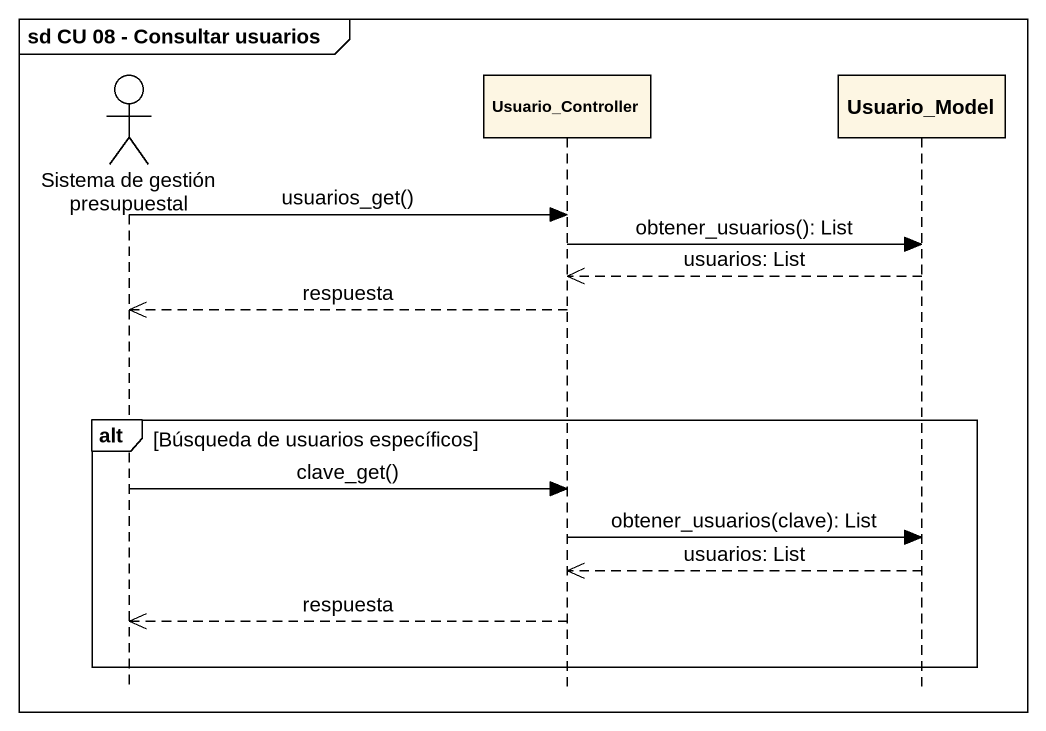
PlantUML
@startuml
mainframe sd CU 08 - Consultar usuarios
hide footbox
actor "Sistema de gestión presupuestal" as Sistema_de_gestión
participant Usuario_Controller
participant Usuario_Model

Sistema_de_gestión -> Usuario_Controller : usuarios_get()
Usuario_Controller -> Usuario_Model : obtener_usuarios(): List
Usuario_Model -->> Usuario_Controller : usuarios: List
Usuario_Controller -->> Sistema_de_gestión : respuesta
alt Búsqueda de usuarios específicos
  Sistema_de_gestión -> Usuario_Controller : clave_get()
  Usuario_Controller -> Usuario_Model : obtener_usuarios(clave): List
  Usuario_Model -->> Usuario_Controller : usuarios: List
  Usuario_Controller -->> Sistema_de_gestión : respuesta
end
@enduml
